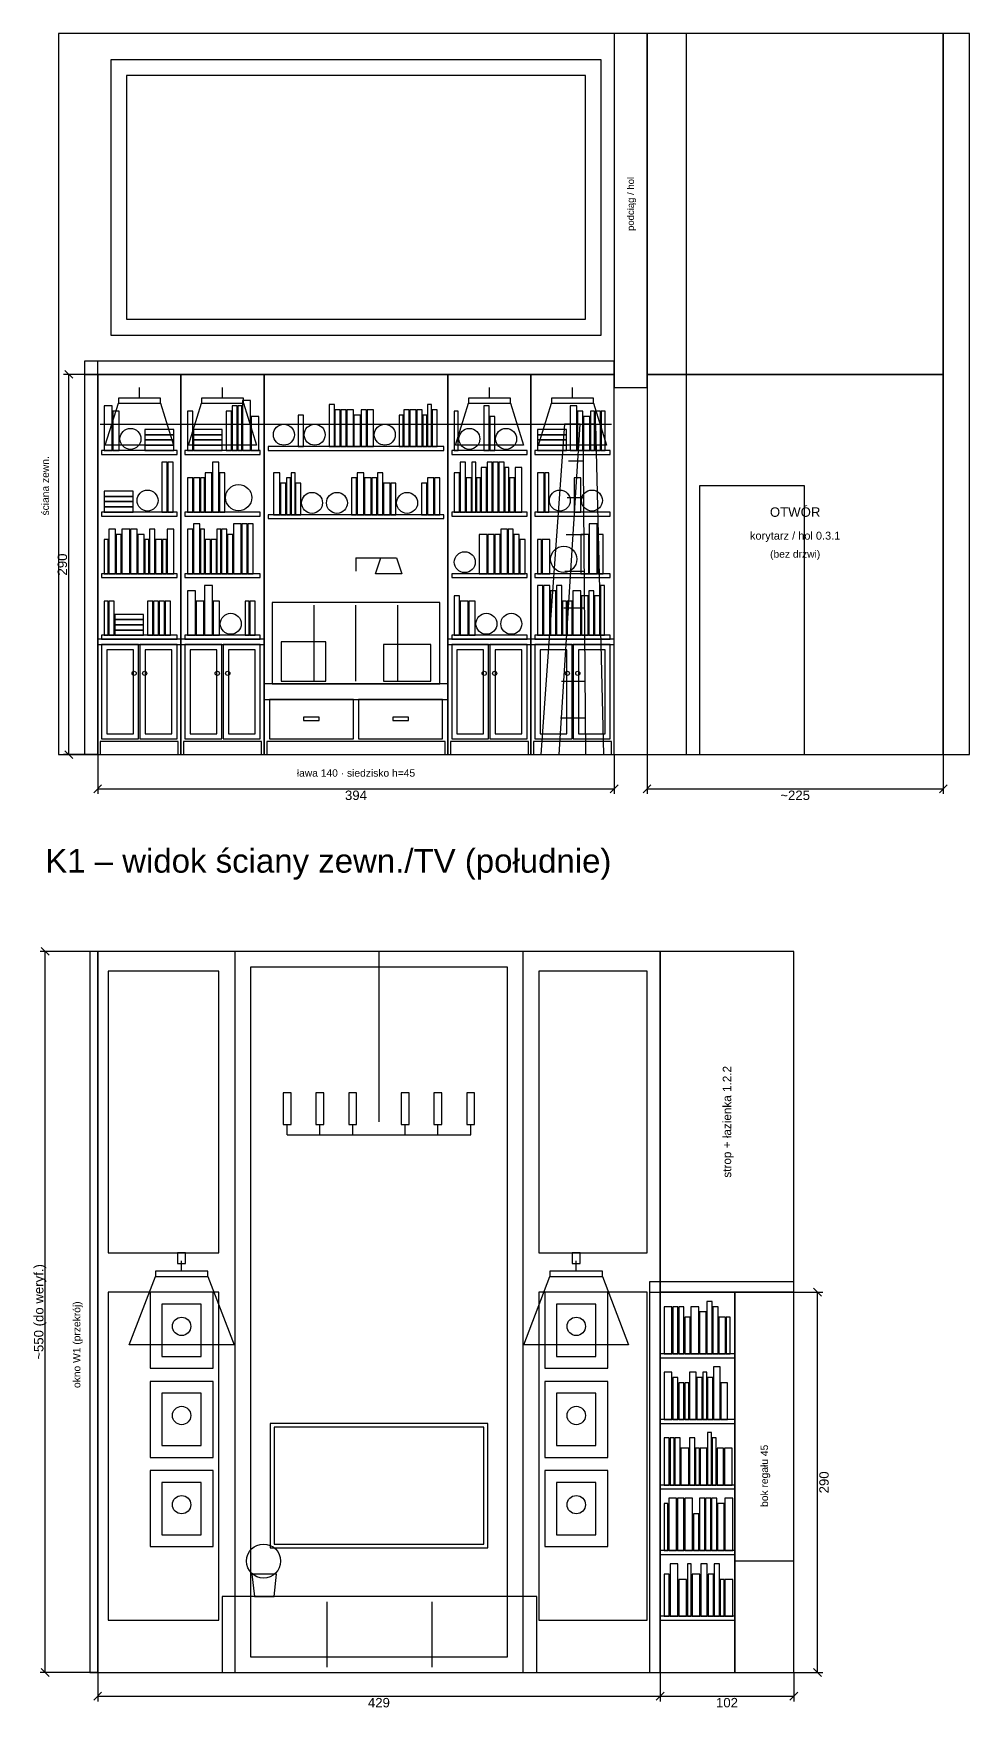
# Model space of a CAD drawing. Header units: centimetres. Extents: x -71 to 2293, y -1527 to 675.
# Drawn here: x 751 to 1465, y -1527 to -250 of the extents above; entities that cross this region are included whole.
import ezdxf
from ezdxf.enums import TextEntityAlignment as Align

# ---------------------------------------------------------------- set-up
doc = ezdxf.new("R2010")
doc.units = ezdxf.units.CM
doc.linetypes.add('DASHED', pattern=[1.524, 1.27, -0.254])
for name, color, linetype in [('K_MEBLE', 7, 'Continuous'), ('K_OKNA', 4, 'Continuous'), ('K_OPIS', 5, 'Continuous'), ('K_PRZEKROJ', 8, 'Continuous'), ('K_SCIANY', 8, 'Continuous'), ('K_SWIATLO', 2, 'Continuous'), ('K_WYMIARY', 3, 'Continuous'), ('K_ZABUDOWA', 30, 'Continuous')]:
    doc.layers.add(name, color=color, linetype=linetype)
doc.styles.add('PL', font='arial.ttf')

msp = doc.modelspace()

# ---------------------------------------------------------------- linework, layer by layer
at = {"layer": 'K_MEBLE'}
for p, q in [((1159.1, -576), (1170.2, -576)), ((1158.2, -604), (1170.4, -604)), ((1157.3, -632), (1170.7, -632)), ((997, -650), (997, -660)), ((997, -650), (1022, -650)), ((1156.4, -660), (1170.9, -660)), ((965, -744), (965, -686)), ((997, -744), (997, -686)), ((1029, -744), (1029, -686)), ((1155.6, -688), (1171.1, -688)), ((1154.7, -716), (1171.3, -716)), ((1153.8, -744), (1171.6, -744)), ((1152.9, -772), (1171.8, -772)), ((944.5, -1090), (944.5, -1082)), ((969.5, -1090), (969.5, -1082)), ((994.5, -1090), (994.5, -1082)), ((1034.5, -1090), (1034.5, -1082)), ((1059.5, -1090), (1059.5, -1082)), ((1084.5, -1090), (1084.5, -1082)), ((975, -1496), (975, -1446)), ((1055, -1496), (1055, -1446)), ((1135, -1496), (1135, -1446))]:
    msp.add_line(p, q, dxfattribs=at)
for points in [[(770, -800), (1249, -800), (1249, -250), (770, -250)], [(1194, -520), (1219, -520), (1219, -250), (1194, -250)], [(1219, -510), (1445, -510), (1445, -250), (1219, -250)], [(1445, -800), (1465, -800), (1465, -250), (1445, -250)], [(790, -800), (800, -800), (800, -500), (790, -500)], [(790, -510), (1194, -510), (1194, -500), (790, -500)], [(800, -800), (1194, -800), (1194, -510), (800, -510)], [(927, -800), (1067, -800), (1067, -510), (927, -510)], [(805, -568), (811, -568), (811, -534), (805, -534)], [(815.8, -532), (847.8, -532), (857.8, -564), (805.8, -564)], [(879.2, -532), (911.2, -532), (921.2, -564), (869.2, -564)], [(902.5, -568), (906.5, -568), (906.5, -534), (902.5, -534)], [(907, -568), (910, -568), (910, -534), (907, -534)], [(910.5, -568), (916.5, -568), (916.5, -530), (910.5, -530)], [(976.5, -565), (980.5, -565), (980.5, -533), (976.5, -533)], [(1051.5, -565), (1054.5, -565), (1054.5, -533), (1051.5, -533)], [(1082.8, -532), (1114.8, -532), (1124.8, -564), (1072.8, -564)], [(1094.5, -568), (1098.5, -568), (1098.5, -534), (1094.5, -534)], [(1146.2, -532), (1178.2, -532), (1188.2, -564), (1136.2, -564)], [(1160.5, -568), (1165.5, -568), (1165.5, -534), (1160.5, -534)], [(811.5, -568), (816.5, -568), (816.5, -538), (811.5, -538)], [(868.5, -568), (872.5, -568), (872.5, -538), (868.5, -538)], [(898, -568), (902, -568), (902, -538), (898, -538)], [(917, -568), (923, -568), (923, -542), (917, -542)], [(953, -565), (957, -565), (957, -541), (953, -541)], [(981, -565), (985, -565), (985, -537), (981, -537)], [(985.5, -565), (989.5, -565), (989.5, -537), (985.5, -537)], [(990, -565), (995, -565), (995, -537), (990, -537)], [(995.5, -565), (1000.5, -565), (1000.5, -541), (995.5, -541)], [(1001, -565), (1005, -565), (1005, -537), (1001, -537)], [(1005.5, -565), (1010.5, -565), (1010.5, -537), (1005.5, -537)], [(1030, -565), (1033, -565), (1033, -541), (1030, -541)], [(1033.5, -565), (1037.5, -565), (1037.5, -537), (1033.5, -537)], [(1038, -565), (1043, -565), (1043, -537), (1038, -537)], [(1043.5, -565), (1047.5, -565), (1047.5, -537), (1043.5, -537)], [(1048, -565), (1051, -565), (1051, -541), (1048, -541)], [(1055, -565), (1059, -565), (1059, -537), (1055, -537)], [(1072, -568), (1075, -568), (1075, -538), (1072, -538)], [(1099, -568), (1103, -568), (1103, -542), (1099, -542)], [(1138, -800), (1152, -800), (1168, -548), (1156, -548)], [(1166, -568), (1170, -568), (1170, -538), (1166, -538)], [(1172, -800), (1186, -800), (1180, -548), (1170, -548)], [(1170.5, -568), (1175.5, -568), (1175.5, -542), (1170.5, -542)], [(1176, -568), (1179, -568), (1179, -538), (1176, -538)], [(1179.5, -568), (1183.5, -568), (1183.5, -538), (1179.5, -538)], [(1184, -568), (1187, -568), (1187, -538), (1184, -538)], [(836, -556), (858, -556), (858, -552), (836, -552)], [(836, -560), (858, -560), (858, -556), (836, -556)], [(836, -564), (858, -564), (858, -560), (836, -560)], [(873, -556), (895, -556), (895, -552), (873, -552)], [(873, -560), (895, -560), (895, -556), (873, -556)], [(873, -564), (895, -564), (895, -560), (873, -560)], [(1135.5, -556), (1157.5, -556), (1157.5, -552), (1135.5, -552)], [(1135.5, -560), (1157.5, -560), (1157.5, -556), (1135.5, -556)], [(1135.5, -564), (1157.5, -564), (1157.5, -560), (1135.5, -560)], [(803, -571), (860.5, -571), (860.5, -568), (803, -568)], [(836, -568), (858, -568), (858, -564), (836, -564)], [(866.5, -571), (924, -571), (924, -568), (866.5, -568)], [(873, -568), (895, -568), (895, -564), (873, -564)], [(930, -568), (1064, -568), (1064, -565), (930, -565)], [(1070, -571), (1127.5, -571), (1127.5, -568), (1070, -568)], [(1133.5, -571), (1191, -571), (1191, -568), (1133.5, -568)], [(1135.5, -568), (1157.5, -568), (1157.5, -564), (1135.5, -564)], [(849, -615), (853, -615), (853, -577), (849, -577)], [(853.5, -615), (857.5, -615), (857.5, -577), (853.5, -577)], [(882, -615), (887, -615), (887, -585), (882, -585)], [(887.5, -615), (892.5, -615), (892.5, -577), (887.5, -577)], [(893, -615), (897, -615), (897, -585), (893, -585)], [(934, -617), (939, -617), (939, -585), (934, -585)], [(947.5, -617), (950.5, -617), (950.5, -585), (947.5, -585)], [(998, -617), (1003, -617), (1003, -585), (998, -585)], [(1013.5, -617), (1017.5, -617), (1017.5, -585), (1013.5, -585)], [(1072, -615), (1076, -615), (1076, -585), (1072, -585)], [(1076.5, -615), (1080.5, -615), (1080.5, -577), (1076.5, -577)], [(1085.5, -615), (1088.5, -615), (1088.5, -577), (1085.5, -577)], [(1092.5, -615), (1096.5, -615), (1096.5, -581), (1092.5, -581)], [(1097, -615), (1101, -615), (1101, -577), (1097, -577)], [(1101.5, -615), (1105.5, -615), (1105.5, -577), (1101.5, -577)], [(1106, -615), (1110, -615), (1110, -577), (1106, -577)], [(1110.5, -615), (1113.5, -615), (1113.5, -581), (1110.5, -581)], [(1118.5, -615), (1123.5, -615), (1123.5, -581), (1118.5, -581)], [(1135.5, -615), (1140.5, -615), (1140.5, -585), (1135.5, -585)], [(1141, -615), (1144, -615), (1144, -585), (1141, -585)], [(805, -603), (827, -603), (827, -599), (805, -599)], [(868.5, -615), (872.5, -615), (872.5, -589), (868.5, -589)], [(873, -615), (878, -615), (878, -589), (873, -589)], [(878.5, -615), (881.5, -615), (881.5, -589), (878.5, -589)], [(939.5, -617), (943.5, -617), (943.5, -593), (939.5, -593)], [(944, -617), (947, -617), (947, -589), (944, -589)], [(951, -617), (955, -617), (955, -593), (951, -593)], [(993.5, -617), (997.5, -617), (997.5, -589), (993.5, -589)], [(1003.5, -617), (1008.5, -617), (1008.5, -589), (1003.5, -589)], [(1009, -617), (1013, -617), (1013, -589), (1009, -589)], [(1018, -617), (1023, -617), (1023, -593), (1018, -593)], [(1023.5, -617), (1027.5, -617), (1027.5, -593), (1023.5, -593)], [(1047, -617), (1051, -617), (1051, -593), (1047, -593)], [(1051.5, -617), (1056.5, -617), (1056.5, -589), (1051.5, -589)], [(1057, -617), (1061, -617), (1061, -589), (1057, -589)], [(1081, -615), (1085, -615), (1085, -589), (1081, -589)], [(1089, -615), (1092, -615), (1092, -589), (1089, -589)], [(1114, -615), (1118, -615), (1118, -589), (1114, -589)], [(1163.5, -615), (1168.5, -615), (1168.5, -589), (1163.5, -589)], [(1259, -800), (1339, -800), (1339, -595), (1259, -595)], [(805, -607), (827, -607), (827, -603), (805, -603)], [(805, -611), (827, -611), (827, -607), (805, -607)], [(805, -615), (827, -615), (827, -611), (805, -611)], [(803, -618), (860.5, -618), (860.5, -615), (803, -615)], [(866.5, -618), (924, -618), (924, -615), (866.5, -615)], [(873, -662), (878, -662), (878, -624), (873, -624)], [(903.5, -662), (909.5, -662), (909.5, -624), (903.5, -624)], [(910, -662), (914, -662), (914, -624), (910, -624)], [(914.5, -662), (918.5, -662), (918.5, -624), (914.5, -624)], [(930, -620), (1064, -620), (1064, -617), (930, -617)], [(1070, -618), (1127.5, -618), (1127.5, -615), (1070, -615)], [(1133.5, -618), (1191, -618), (1191, -615), (1133.5, -615)], [(1175, -662), (1181, -662), (1181, -624), (1175, -624)], [(805, -662), (808, -662), (808, -636), (805, -636)], [(808.5, -662), (813.5, -662), (813.5, -628), (808.5, -628)], [(814, -662), (818, -662), (818, -632), (814, -632)], [(818.5, -662), (824.5, -662), (824.5, -628), (818.5, -628)], [(825, -662), (830, -662), (830, -628), (825, -628)], [(830.5, -662), (835.5, -662), (835.5, -632), (830.5, -632)], [(836, -662), (839, -662), (839, -636), (836, -636)], [(839.5, -662), (843.5, -662), (843.5, -628), (839.5, -628)], [(844, -662), (849, -662), (849, -636), (844, -636)], [(849.5, -662), (852.5, -662), (852.5, -636), (849.5, -636)], [(853, -662), (858, -662), (858, -628), (853, -628)], [(868.5, -662), (872.5, -662), (872.5, -628), (868.5, -628)], [(878.5, -662), (881.5, -662), (881.5, -628), (878.5, -628)], [(882, -662), (886, -662), (886, -636), (882, -636)], [(886.5, -662), (890.5, -662), (890.5, -636), (886.5, -636)], [(891, -662), (894, -662), (894, -628), (891, -628)], [(894.5, -662), (898.5, -662), (898.5, -628), (894.5, -628)], [(899, -662), (903, -662), (903, -632), (899, -632)], [(1091, -662), (1097, -662), (1097, -632), (1091, -632)], [(1097.5, -662), (1102.5, -662), (1102.5, -632), (1097.5, -632)], [(1103, -662), (1107, -662), (1107, -632), (1103, -632)], [(1107.5, -662), (1112.5, -662), (1112.5, -628), (1107.5, -628)], [(1113, -662), (1117, -662), (1117, -628), (1113, -628)], [(1117.5, -662), (1121.5, -662), (1121.5, -632), (1117.5, -632)], [(1122, -662), (1126, -662), (1126, -636), (1122, -636)], [(1135.5, -662), (1138.5, -662), (1138.5, -636), (1135.5, -636)], [(1139, -662), (1145, -662), (1145, -636), (1139, -636)], [(1168.5, -662), (1174.5, -662), (1174.5, -632), (1168.5, -632)], [(1181.5, -662), (1185.5, -662), (1185.5, -632), (1181.5, -632)], [(1016, -650), (1028, -650), (1032, -662), (1012, -662)], [(803, -665), (860.5, -665), (860.5, -662), (803, -662)], [(866.5, -665), (924, -665), (924, -662), (866.5, -662)], [(1070, -665), (1127.5, -665), (1127.5, -662), (1070, -662)], [(1133.5, -665), (1191, -665), (1191, -662), (1133.5, -662)], [(868.5, -709), (874.5, -709), (874.5, -675), (868.5, -675)], [(881.5, -709), (887.5, -709), (887.5, -671), (881.5, -671)], [(1135.5, -709), (1139.5, -709), (1139.5, -671), (1135.5, -671)], [(1140, -709), (1145, -709), (1145, -671), (1140, -671)], [(1145.5, -709), (1149.5, -709), (1149.5, -675), (1145.5, -675)], [(1150, -709), (1154, -709), (1154, -671), (1150, -671)], [(1162.5, -709), (1168.5, -709), (1168.5, -675), (1162.5, -675)], [(1174.5, -709), (1178.5, -709), (1178.5, -675), (1174.5, -675)], [(1183.5, -709), (1186.5, -709), (1186.5, -671), (1183.5, -671)], [(805, -709), (808, -709), (808, -683), (805, -683)], [(808.5, -709), (812.5, -709), (812.5, -683), (808.5, -683)], [(838, -709), (842, -709), (842, -683), (838, -683)], [(842.5, -709), (846.5, -709), (846.5, -683), (842.5, -683)], [(847, -709), (851, -709), (851, -683), (847, -683)], [(851.5, -709), (855.5, -709), (855.5, -683), (851.5, -683)], [(875, -709), (881, -709), (881, -683), (875, -683)], [(888, -709), (893, -709), (893, -683), (888, -683)], [(912.5, -709), (915.5, -709), (915.5, -683), (912.5, -683)], [(916, -709), (920, -709), (920, -683), (916, -683)], [(933, -746), (1061, -746), (1061, -684), (933, -684)], [(1072, -709), (1076, -709), (1076, -679), (1072, -679)], [(1076.5, -709), (1082.5, -709), (1082.5, -683), (1076.5, -683)], [(1083, -709), (1088, -709), (1088, -683), (1083, -683)], [(1154.5, -709), (1157.5, -709), (1157.5, -683), (1154.5, -683)], [(1158, -709), (1162, -709), (1162, -683), (1158, -683)], [(1169, -709), (1174, -709), (1174, -679), (1169, -679)], [(1179, -709), (1183, -709), (1183, -679), (1179, -679)], [(813, -697), (835, -697), (835, -693), (813, -693)], [(813, -701), (835, -701), (835, -697), (813, -697)], [(813, -705), (835, -705), (835, -701), (813, -701)], [(800, -716), (863.5, -716), (863.5, -712), (800, -712)], [(803, -712), (860.5, -712), (860.5, -709), (803, -709)], [(813, -709), (835, -709), (835, -705), (813, -705)], [(863.5, -716), (927, -716), (927, -712), (863.5, -712)], [(866.5, -712), (924, -712), (924, -709), (866.5, -709)], [(940, -744), (974, -744), (974, -714), (940, -714)], [(1067, -716), (1130.5, -716), (1130.5, -712), (1067, -712)], [(1070, -712), (1127.5, -712), (1127.5, -709), (1070, -709)], [(1130.5, -716), (1194, -716), (1194, -712), (1130.5, -712)], [(1133.5, -712), (1191, -712), (1191, -709), (1133.5, -709)], [(803, -788), (831.2, -788), (831.2, -716), (803, -716)], [(807, -784), (827.2, -784), (827.2, -720), (807, -720)], [(832.2, -788), (860.5, -788), (860.5, -716), (832.2, -716)], [(836.2, -784), (856.5, -784), (856.5, -720), (836.2, -720)], [(866.5, -788), (894.8, -788), (894.8, -716), (866.5, -716)], [(870.5, -784), (890.8, -784), (890.8, -720), (870.5, -720)], [(895.8, -788), (924, -788), (924, -716), (895.8, -716)], [(899.8, -784), (920, -784), (920, -720), (899.8, -720)], [(1018, -744), (1054, -744), (1054, -716), (1018, -716)], [(1070, -788), (1098.2, -788), (1098.2, -716), (1070, -716)], [(1074, -784), (1094.2, -784), (1094.2, -720), (1074, -720)], [(1099.2, -788), (1127.5, -788), (1127.5, -716), (1099.2, -716)], [(1103.2, -784), (1123.5, -784), (1123.5, -720), (1103.2, -720)], [(1133.5, -788), (1161.8, -788), (1161.8, -716), (1133.5, -716)], [(1137.5, -784), (1157.8, -784), (1157.8, -720), (1137.5, -720)], [(1162.8, -788), (1191, -788), (1191, -716), (1162.8, -716)], [(1166.8, -784), (1187, -784), (1187, -720), (1166.8, -720)], [(927, -758), (1067, -758), (1067, -746), (927, -746)], [(931, -788), (995, -788), (995, -758), (931, -758)], [(999, -788), (1063, -788), (1063, -758), (999, -758)], [(957, -774), (969, -774), (969, -771.5), (957, -771.5)], [(1025, -774), (1037, -774), (1037, -771.5), (1025, -771.5)], [(802, -800), (861.5, -800), (861.5, -790), (802, -790)], [(865.5, -800), (925, -800), (925, -790), (865.5, -790)], [(929, -800), (1065, -800), (1065, -790), (929, -790)], [(1069, -800), (1128.5, -800), (1128.5, -790), (1069, -790)], [(1132.5, -800), (1192, -800), (1192, -790), (1132.5, -790)], [(808, -1180), (892.5, -1180), (892.5, -965), (808, -965)], [(1136.5, -1180), (1219, -1180), (1219, -965), (1136.5, -965)], [(941.5, -1082), (947.5, -1082), (947.5, -1058), (941.5, -1058)], [(966.5, -1082), (972.5, -1082), (972.5, -1058), (966.5, -1058)], [(991.5, -1082), (997.5, -1082), (997.5, -1058), (991.5, -1058)], [(1031.5, -1082), (1037.5, -1082), (1037.5, -1058), (1031.5, -1058)], [(1056.5, -1082), (1062.5, -1082), (1062.5, -1058), (1056.5, -1058)], [(1081.5, -1082), (1087.5, -1082), (1087.5, -1058), (1081.5, -1058)], [(844, -1198), (884, -1198), (904, -1250), (824, -1250)], [(1145, -1198), (1185, -1198), (1205, -1250), (1125, -1250)], [(808, -1460), (892.5, -1460), (892.5, -1210), (808, -1210)], [(840, -1268), (888, -1268), (888, -1210), (840, -1210)], [(1136.5, -1460), (1219, -1460), (1219, -1210), (1136.5, -1210)], [(1141, -1268), (1189, -1268), (1189, -1210), (1141, -1210)], [(1221, -1500), (1229, -1500), (1229, -1202), (1221, -1202)], [(1221, -1210), (1331, -1210), (1331, -1202), (1221, -1202)], [(1229, -1500), (1331, -1500), (1331, -1210), (1229, -1210)], [(849, -1259), (879, -1259), (879, -1219), (849, -1219)], [(1150, -1259), (1180, -1259), (1180, -1219), (1150, -1219)], [(1232, -1257), (1238, -1257), (1238, -1221), (1232, -1221)], [(1238.6, -1257), (1242.6, -1257), (1242.6, -1221), (1238.6, -1221)], [(1243.2, -1257), (1247.2, -1257), (1247.2, -1221), (1243.2, -1221)], [(1252.4, -1257), (1258.4, -1257), (1258.4, -1221), (1252.4, -1221)], [(1259, -1257), (1264, -1257), (1264, -1225), (1259, -1225)], [(1264.6, -1257), (1268.6, -1257), (1268.6, -1217), (1264.6, -1217)], [(1269.2, -1257), (1273.2, -1257), (1273.2, -1221), (1269.2, -1221)], [(1247.8, -1257), (1251.8, -1257), (1251.8, -1229), (1247.8, -1229)], [(1273.8, -1257), (1278.8, -1257), (1278.8, -1229), (1273.8, -1229)], [(1279.4, -1257), (1282.4, -1257), (1282.4, -1229), (1279.4, -1229)], [(1229, -1260), (1286, -1260), (1286, -1257), (1229, -1257)], [(1232, -1307), (1238, -1307), (1238, -1271), (1232, -1271)], [(1238.6, -1307), (1242.6, -1307), (1242.6, -1275), (1238.6, -1275)], [(1251.4, -1307), (1256.4, -1307), (1256.4, -1271), (1251.4, -1271)], [(1257, -1307), (1261, -1307), (1261, -1275), (1257, -1275)], [(1261.6, -1307), (1264.6, -1307), (1264.6, -1271), (1261.6, -1271)], [(1265.2, -1307), (1269.2, -1307), (1269.2, -1275), (1265.2, -1275)], [(1269.8, -1307), (1274.8, -1307), (1274.8, -1267), (1269.8, -1267)], [(840, -1336), (888, -1336), (888, -1278), (840, -1278)], [(849, -1327), (879, -1327), (879, -1287), (849, -1287)], [(1141, -1336), (1189, -1336), (1189, -1278), (1141, -1278)], [(1150, -1327), (1180, -1327), (1180, -1287), (1150, -1287)], [(1243.2, -1307), (1247.2, -1307), (1247.2, -1279), (1243.2, -1279)], [(1247.8, -1307), (1250.8, -1307), (1250.8, -1279), (1247.8, -1279)], [(1275.4, -1307), (1280.4, -1307), (1280.4, -1279), (1275.4, -1279)], [(931.5, -1405), (1097.5, -1405), (1097.5, -1310), (931.5, -1310)], [(934.5, -1402), (1094.5, -1402), (1094.5, -1313), (934.5, -1313)], [(1229, -1310), (1286, -1310), (1286, -1307), (1229, -1307)], [(1232, -1357), (1236, -1357), (1236, -1321), (1232, -1321)], [(1236.6, -1357), (1239.6, -1357), (1239.6, -1321), (1236.6, -1321)], [(1240.2, -1357), (1244.2, -1357), (1244.2, -1321), (1240.2, -1321)], [(1251.4, -1357), (1255.4, -1357), (1255.4, -1321), (1251.4, -1321)], [(1265.2, -1357), (1268.2, -1357), (1268.2, -1317), (1265.2, -1317)], [(1268.8, -1357), (1271.8, -1357), (1271.8, -1321), (1268.8, -1321)], [(1244.8, -1357), (1250.8, -1357), (1250.8, -1329), (1244.8, -1329)], [(1256, -1357), (1259, -1357), (1259, -1329), (1256, -1329)], [(1259.6, -1357), (1264.6, -1357), (1264.6, -1329), (1259.6, -1329)], [(1272.4, -1357), (1277.4, -1357), (1277.4, -1329), (1272.4, -1329)], [(1278, -1357), (1284, -1357), (1284, -1329), (1278, -1329)], [(840, -1404), (888, -1404), (888, -1346), (840, -1346)], [(1141, -1404), (1189, -1404), (1189, -1346), (1141, -1346)], [(849, -1395), (879, -1395), (879, -1355), (849, -1355)], [(1150, -1395), (1180, -1395), (1180, -1355), (1150, -1355)], [(1229, -1360), (1286, -1360), (1286, -1357), (1229, -1357)], [(1232, -1407), (1235, -1407), (1235, -1371), (1232, -1371)], [(1235.6, -1407), (1241.6, -1407), (1241.6, -1367), (1235.6, -1367)], [(1242.2, -1407), (1247.2, -1407), (1247.2, -1367), (1242.2, -1367)], [(1247.8, -1407), (1253.8, -1407), (1253.8, -1367), (1247.8, -1367)], [(1259, -1407), (1263, -1407), (1263, -1367), (1259, -1367)], [(1263.6, -1407), (1267.6, -1407), (1267.6, -1367), (1263.6, -1367)], [(1268.2, -1407), (1272.2, -1407), (1272.2, -1367), (1268.2, -1367)], [(1272.8, -1407), (1277.8, -1407), (1277.8, -1371), (1272.8, -1371)], [(1278.4, -1407), (1284.4, -1407), (1284.4, -1367), (1278.4, -1367)], [(1254.4, -1407), (1258.4, -1407), (1258.4, -1379), (1254.4, -1379)], [(1229, -1410), (1286, -1410), (1286, -1407), (1229, -1407)], [(1236.6, -1457), (1242.6, -1457), (1242.6, -1417), (1236.6, -1417)], [(1249.8, -1457), (1252.8, -1457), (1252.8, -1417), (1249.8, -1417)], [(1260, -1457), (1265, -1457), (1265, -1417), (1260, -1417)], [(1270.2, -1457), (1274.2, -1457), (1274.2, -1417), (1270.2, -1417)], [(1286, -1500), (1331, -1500), (1331, -1415), (1286, -1415)], [(919.5, -1442), (934.5, -1442), (936.5, -1425), (917.5, -1425)], [(1232, -1457), (1236, -1457), (1236, -1425), (1232, -1425)], [(1243.2, -1457), (1249.2, -1457), (1249.2, -1429), (1243.2, -1429)], [(1253.4, -1457), (1259.4, -1457), (1259.4, -1425), (1253.4, -1425)], [(1265.6, -1457), (1269.6, -1457), (1269.6, -1425), (1265.6, -1425)], [(1274.8, -1457), (1277.8, -1457), (1277.8, -1429), (1274.8, -1429)], [(1278.4, -1457), (1284.4, -1457), (1284.4, -1429), (1278.4, -1429)], [(895, -1500), (1135, -1500), (1135, -1442), (895, -1442)], [(1229, -1460), (1286, -1460), (1286, -1457), (1229, -1457)]]:
    msp.add_lwpolyline(points, close=True, dxfattribs=at)
msp.add_lwpolyline([(800, -800), (800, -510), (1194, -510)], dxfattribs=at)
for centre, radius in [((942, -556), 8), ((965.5, -556), 8), ((1019, -556), 8), ((825, -559.2), 8), ((1083.5, -559.2), 8), ((1111.5, -559.2), 8), ((838, -606.2), 8), ((907.5, -604), 10), ((963.5, -608), 8), ((982.5, -608), 8), ((1036, -608), 8), ((1152.5, -606.2), 8), ((1177, -606.2), 8), ((1080, -653.2), 8), ((1155.5, -651), 10), ((901.5, -700.2), 8), ((1096.5, -700.2), 8), ((1115.5, -700.2), 8), ((827.8, -738), 1.6), ((835.8, -738), 1.6), ((891.2, -738), 1.6), ((899.2, -738), 1.6), ((1094.8, -738), 1.6), ((1102.8, -738), 1.6), ((1158.2, -738), 1.6), ((1166.2, -738), 1.6), ((864, -1236), 7), ((1165, -1236), 7), ((864, -1304), 7), ((1165, -1304), 7), ((864, -1372), 7), ((1165, -1372), 7), ((926.5, -1415), 13)]:
    msp.add_circle(centre, radius, dxfattribs=at)
at = {"layer": 'K_OKNA'}
msp.add_lwpolyline([(794, -1500), (800, -1500), (800, -950), (794, -950)], close=True, dxfattribs=at)
at = {"layer": 'K_OPIS', "linetype": 'DASHED'}
msp.add_lwpolyline([(1219, -800), (1445, -800), (1445, -510), (1219, -510)], close=True, dxfattribs=at)
at = {"layer": 'K_OPIS'}
msp.add_lwpolyline([(800, -1500), (1331, -1500), (1331, -950), (800, -950)], close=True, dxfattribs=at)
at = {"layer": 'K_PRZEKROJ'}
msp.add_lwpolyline([(1229, -1210), (1331, -1210), (1331, -950), (1229, -950)], close=True, dxfattribs=at)
at = {"layer": 'K_SCIANY'}
msp.add_lwpolyline([(800, -1500), (1331, -1500), (1331, -1210), (1229, -1210), (1229, -950), (800, -950)], close=True, dxfattribs=at)
at = {"layer": 'K_SWIATLO'}
for p, q in [((831.8, -528), (831.8, -520)), ((895.2, -528), (895.2, -520)), ((1098.8, -528), (1098.8, -520)), ((1162.2, -528), (1162.2, -520)), ((1014.5, -950), (1014.5, -1080)), ((944.5, -1090), (1084.5, -1090)), ((864, -1194), (864, -1186)), ((1165, -1194), (1165, -1186))]:
    msp.add_line(p, q, dxfattribs=at)
for points in [[(815.8, -532), (847.8, -532), (847.8, -528), (815.8, -528)], [(879.2, -532), (911.2, -532), (911.2, -528), (879.2, -528)], [(1082.8, -532), (1114.8, -532), (1114.8, -528), (1082.8, -528)], [(1146.2, -532), (1178.2, -532), (1178.2, -528), (1146.2, -528)], [(861, -1188), (867, -1188), (867, -1180), (861, -1180)], [(1162, -1188), (1168, -1188), (1168, -1180), (1162, -1180)], [(844, -1198), (884, -1198), (884, -1194), (844, -1194)], [(1145, -1198), (1185, -1198), (1185, -1194), (1145, -1194)]]:
    msp.add_lwpolyline(points, close=True, dxfattribs=at)
at = {"layer": 'K_WYMIARY'}
for p, q in [((800, -510), (774, -510)), ((781, -513), (775, -507)), ((778, -800), (778, -510)), ((800, -800), (774, -800)), ((781, -803), (775, -797)), ((800, -800), (800, -830)), ((1194, -800), (1194, -830)), ((1219, -800), (1219, -830)), ((1445, -800), (1445, -830)), ((797, -829), (803, -823)), ((800, -826), (1194, -826)), ((1191, -829), (1197, -823)), ((1216, -829), (1222, -823)), ((1219, -826), (1445, -826)), ((1442, -829), (1448, -823)), ((800, -950), (756, -950)), ((763, -953), (757, -947)), ((760, -1500), (760, -950)), ((1331, -1210), (1353, -1210)), ((1352, -1213), (1346, -1207)), ((1349, -1500), (1349, -1210)), ((800, -1500), (756, -1500)), ((763, -1503), (757, -1497)), ((800, -1500), (800, -1522)), ((1229, -1500), (1229, -1522)), ((1229, -1500), (1229, -1522)), ((1331, -1500), (1331, -1522)), ((1331, -1500), (1353, -1500)), ((1352, -1503), (1346, -1497)), ((797, -1521), (803, -1515)), ((800, -1518), (1229, -1518)), ((1226, -1521), (1232, -1515)), ((1226, -1521), (1232, -1515)), ((1229, -1518), (1331, -1518)), ((1328, -1521), (1334, -1515))]:
    msp.add_line(p, q, dxfattribs=at)
at = {"layer": 'K_ZABUDOWA'}
msp.add_line((802, -548), (1192, -548), dxfattribs=at)
for points in [[(810, -480), (1184, -480), (1184, -270), (810, -270)], [(822, -468), (1172, -468), (1172, -282), (822, -282)], [(800, -800), (863.5, -800), (863.5, -510), (800, -510)], [(863.5, -800), (927, -800), (927, -510), (863.5, -510)], [(1067, -800), (1130.5, -800), (1130.5, -510), (1067, -510)], [(1130.5, -800), (1194, -800), (1194, -510), (1130.5, -510)], [(904.5, -1500), (1124.5, -1500), (1124.5, -950), (904.5, -950)], [(916.5, -1488), (1112.5, -1488), (1112.5, -962), (916.5, -962)], [(1229, -1500), (1286, -1500), (1286, -1210), (1229, -1210)], [(1286, -1500), (1331, -1500), (1331, -1210), (1286, -1210)]]:
    msp.add_lwpolyline(points, close=True, dxfattribs=at)

# ---------------------------------------------------------------- texts
at = {"layer": 'K_OPIS', "style": 'PL'}
for s, height, p in [('podciąg / hol', 5.2, (1206.5, -380)), ('ściana zewn.', 5.6, (760, -595)), ('strop + łazienka 1.2.2', 6.4, (1280, -1080)), ('okno W1 (przekrój)', 5.6, (784, -1250)), ('bok regału 45', 5.6, (1308.5, -1350))]:
    msp.add_text(s, height=height, rotation=90, dxfattribs=at).set_placement(p, align=Align.MIDDLE_CENTER)
for s, height, p in [('OTWÓR', 7.2, (1332, -615)), ('korytarz / hol 0.3.1', 6, (1332, -633)), ('(bez drzwi)', 5.6, (1332, -647)), ('ława 140 · siedzisko h=45', 5.6, (997, -814))]:
    msp.add_text(s, height=height, dxfattribs=at).set_placement(p, align=Align.MIDDLE_CENTER)
msp.add_text('K1 – widok ściany zewn./TV (południe)', height=18, dxfattribs=at).set_placement((760, -890))
at = {"layer": 'K_WYMIARY', "style": 'PL'}
for s, p in [('290', (773, -655)), ('~550 (do weryf.)', (755, -1225)), ('290', (1354, -1355))]:
    msp.add_text(s, height=7.2, rotation=90, dxfattribs=at).set_placement(p, align=Align.MIDDLE_CENTER)
for s, p in [('394', (997, -831)), ('~225', (1332, -831)), ('429', (1014.5, -1523)), ('102', (1280, -1523))]:
    msp.add_text(s, height=7.2, dxfattribs=at).set_placement(p, align=Align.MIDDLE_CENTER)

doc.saveas('drawing.dxf')
